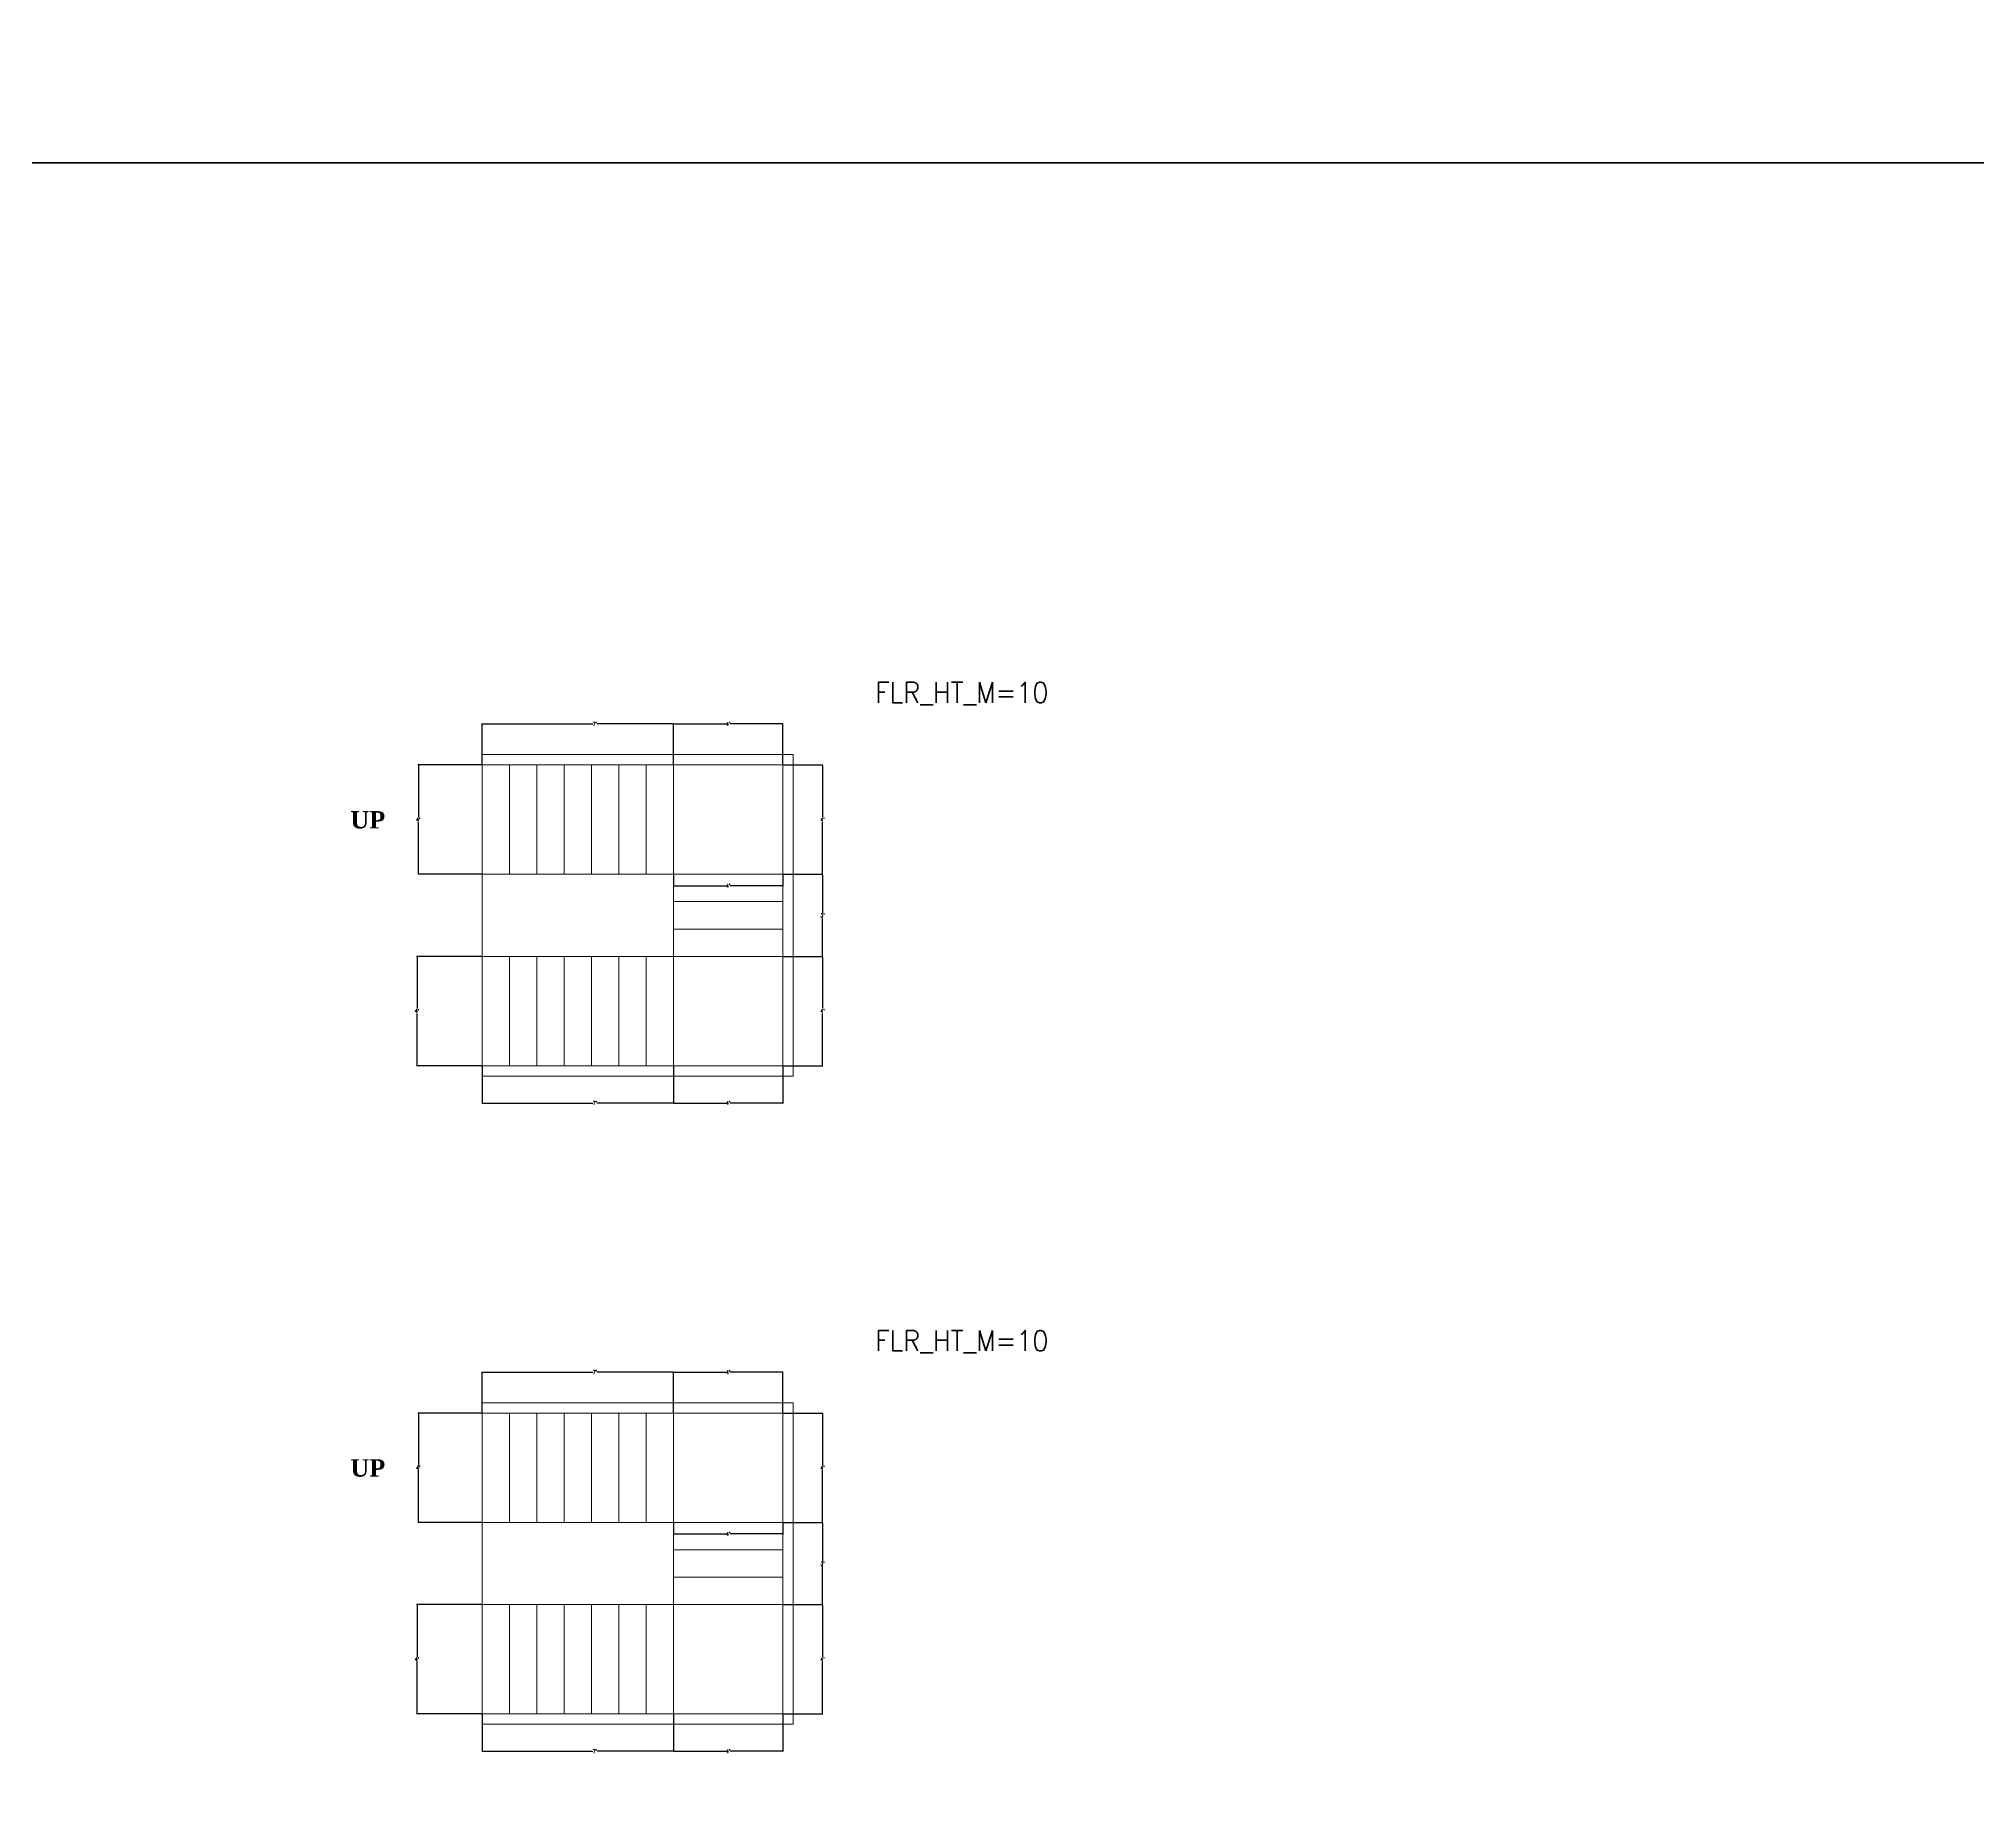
# Model space of a CAD drawing. Header units: feet. Extents: x -2086 to 4549, y -11457 to -6010.
# Drawn here: x 1146 to 1997, y -9496 to -8730 of the extents above; entities that cross this region are included whole.
import ezdxf

# ---------------------------------------------------------------- set-up
doc = ezdxf.new("R2010")
doc.units = ezdxf.units.FT
doc.header["$MEASUREMENT"] = 0
for name, color, linetype, lineweight in [('BLK_1_FLR_0_STAIR_1', 7, 'Continuous', 0), ('BLK_1_FLR_0_STAIR_1_FLIGHT_1', 7, 'Continuous', 0), ('BLK_1_FLR_0_STAIR_1_FLIGHT_2', 7, 'Continuous', 0), ('BLK_1_FLR_0_STAIR_1_FLIGHT_3', 7, 'Continuous', 0), ('BLK_1_FLR_0_STAIR_1_LANDING_1', 7, 'Continuous', 0), ('BLK_1_FLR_0_STAIR_1_LANDING_2', 7, 'Continuous', 0), ('BLK_1_FLR_0_STAIR_2', 7, 'Continuous', 0), ('BLK_1_FLR_0_STAIR_2_FLIGHT_2', 7, 'Continuous', 0), ('BLK_1_FLR_0_STAIR_2_FLIGHT_3', 7, 'Continuous', 0), ('BLK_1_FLR_0_STAIR_2_LANDING_1', 7, 'Continuous', 0), ('BLK_1_FLR_0_STAIR_2_LANDING_2', 7, 'Continuous', 0)]:
    doc.layers.add(name, color=color, linetype=linetype, lineweight=lineweight)
doc.layers.add('BLK_1_FLR_0_STAIR_2_FLIGHT_1', color=7, linetype='Continuous', lineweight=0, true_color=0xffffff)
doc.styles.add('MtXpl_Georgia', font='Georgia Bold.ttf')
doc.styles.get("Standard").update_dxf_attribs({"font": 'standard'})
doc.dimstyles.get("Standard").update_dxf_attribs({"dimtxt": 1.625, "dimasz": 0.18, "dimexe": 0.18, "dimexo": 0.0625, "dimgap": 0.09, "dimtad": 0, "dimtih": 1, "dimtoh": 1, "dimdec": 1, "dimzin": 0, "dimdsep": 46, "dimlunit": 4, "dimtxsty": 'standard', "dimcen": 0.09, "dimadec": 0, "dimazin": 0, "dimtfac": 1, "dimtdec": 1, "dimtofl": 0, "dimtmove": 0, "dimatfit": 3, "dimfxl": 1, "dimtolj": 1, "dimtzin": 0, "dimarcsym": 0})

# ---------------------------------------------------------------- blocks, each defined once
blk = doc.blocks.new('*D120')
at = {"layer": 'BLK_1_FLR_0_STAIR_1_FLIGHT_1', "color": 0, "lineweight": -2, "transparency": 16777216}
for p, q in [((1340.51, -9048.38), (1340.51, -9030.28)), ((1340.69, -9030.46), (1389.08, -9030.46)), ((1424.33, -9030.46), (1390.96, -9030.46)), ((1424.51, -9048.38), (1424.51, -9030.28))]:
    blk.add_line(p, q, dxfattribs=at)
at = {"layer": 'BLK_1_FLR_0_STAIR_1_FLIGHT_1', "color": 0, "transparency": 16777216}
for points in [[(1340.69, -9030.43), (1340.69, -9030.49), (1340.51, -9030.46)], [(1424.33, -9030.43), (1424.33, -9030.49), (1424.51, -9030.46)]]:
    blk.add_solid(points, dxfattribs=at)
at = {"layer": 'Defpoints', "color": 0, "transparency": 16777216}
for p in [(1424.51, -9030.46), (1340.51, -9048.44), (1424.51, -9048.44)]:
    blk.add_point(p, dxfattribs=at)
at = {"layer": 'BLK_1_FLR_0_STAIR_1_FLIGHT_1', "color": 0, "transparency": 16777216, "insert": (1390.02, -9030.46), "char_height": 1.625, "attachment_point": 5}
blk.add_mtext("\\A1;7'", dxfattribs=at)
blk = doc.blocks.new('*D121')
at = {"layer": 'BLK_1_FLR_0_STAIR_1_FLIGHT_1', "color": 0, "lineweight": -2, "transparency": 16777216}
for p, q in [((1340.45, -9048.44), (1312.38, -9048.44)), ((1312.56, -9048.62), (1312.56, -9071.38)), ((1312.56, -9096.26), (1312.56, -9073.5)), ((1340.45, -9096.44), (1312.38, -9096.44))]:
    blk.add_line(p, q, dxfattribs=at)
at = {"layer": 'BLK_1_FLR_0_STAIR_1_FLIGHT_1', "color": 0, "transparency": 16777216}
for points in [[(1312.53, -9048.62), (1312.59, -9048.62), (1312.56, -9048.44)], [(1312.53, -9096.26), (1312.59, -9096.26), (1312.56, -9096.44)]]:
    blk.add_solid(points, dxfattribs=at)
at = {"layer": 'Defpoints', "color": 0, "transparency": 16777216}
for p in [(1340.51, -9048.44), (1312.56, -9096.44), (1340.51, -9096.44)]:
    blk.add_point(p, dxfattribs=at)
at = {"layer": 'BLK_1_FLR_0_STAIR_1_FLIGHT_1', "color": 0, "transparency": 16777216, "insert": (1312.56, -9072.44), "char_height": 1.625, "attachment_point": 5}
blk.add_mtext("\\A1;4'", dxfattribs=at)
blk = doc.blocks.new('*D122')
at = {"layer": 'BLK_1_FLR_0_STAIR_1_FLIGHT_2', "color": 0, "lineweight": -2, "transparency": 16777216}
for p, q in [((1472.57, -9096.44), (1490.08, -9096.44)), ((1489.9, -9096.62), (1489.9, -9113.38)), ((1489.9, -9132.26), (1489.9, -9115.5)), ((1472.57, -9132.44), (1490.08, -9132.44))]:
    blk.add_line(p, q, dxfattribs=at)
at = {"layer": 'BLK_1_FLR_0_STAIR_1_FLIGHT_2', "color": 0, "transparency": 16777216}
for points in [[(1489.87, -9096.62), (1489.93, -9096.62), (1489.9, -9096.44)], [(1489.87, -9132.26), (1489.93, -9132.26), (1489.9, -9132.44)]]:
    blk.add_solid(points, dxfattribs=at)
at = {"layer": 'Defpoints', "color": 0, "transparency": 16777216}
for p in [(1472.51, -9096.44), (1472.51, -9132.44), (1489.9, -9132.44)]:
    blk.add_point(p, dxfattribs=at)
at = {"layer": 'BLK_1_FLR_0_STAIR_1_FLIGHT_2', "color": 0, "transparency": 16777216, "insert": (1489.9, -9114.44), "char_height": 1.625, "attachment_point": 5}
blk.add_mtext("\\A1;3'", dxfattribs=at)
blk = doc.blocks.new('*D123')
at = {"layer": 'BLK_1_FLR_0_STAIR_1_FLIGHT_2', "color": 0, "lineweight": -2, "transparency": 16777216}
for p, q in [((1424.51, -9096.5), (1424.51, -9101.66)), ((1424.69, -9101.48), (1447.57, -9101.48)), ((1472.33, -9101.48), (1449.45, -9101.48)), ((1472.51, -9096.5), (1472.51, -9101.66))]:
    blk.add_line(p, q, dxfattribs=at)
at = {"layer": 'BLK_1_FLR_0_STAIR_1_FLIGHT_2', "color": 0, "transparency": 16777216}
for points in [[(1424.69, -9101.45), (1424.69, -9101.51), (1424.51, -9101.48)], [(1472.33, -9101.45), (1472.33, -9101.51), (1472.51, -9101.48)]]:
    blk.add_solid(points, dxfattribs=at)
at = {"layer": 'Defpoints', "color": 0, "transparency": 16777216}
for p in [(1424.51, -9096.44), (1472.51, -9096.44), (1472.51, -9101.48)]:
    blk.add_point(p, dxfattribs=at)
at = {"layer": 'BLK_1_FLR_0_STAIR_1_FLIGHT_2', "color": 0, "transparency": 16777216, "insert": (1448.51, -9101.48), "char_height": 1.625, "attachment_point": 5}
blk.add_mtext("\\A1;4'", dxfattribs=at)
blk = doc.blocks.new('*D124')
at = {"layer": 'BLK_1_FLR_0_STAIR_1_FLIGHT_3', "color": 0, "lineweight": -2, "transparency": 16777216}
for p, q in [((1340.51, -9180.5), (1340.51, -9196.99)), ((1424.51, -9180.5), (1424.51, -9196.99)), ((1340.69, -9196.81), (1389.08, -9196.81)), ((1424.33, -9196.81), (1390.96, -9196.81))]:
    blk.add_line(p, q, dxfattribs=at)
at = {"layer": 'BLK_1_FLR_0_STAIR_1_FLIGHT_3', "color": 0, "transparency": 16777216}
for points in [[(1340.69, -9196.78), (1340.69, -9196.84), (1340.51, -9196.81)], [(1424.33, -9196.78), (1424.33, -9196.84), (1424.51, -9196.81)]]:
    blk.add_solid(points, dxfattribs=at)
at = {"layer": 'Defpoints', "color": 0, "transparency": 16777216}
for p in [(1340.51, -9180.44), (1424.51, -9180.44), (1424.51, -9196.81)]:
    blk.add_point(p, dxfattribs=at)
at = {"layer": 'BLK_1_FLR_0_STAIR_1_FLIGHT_3', "color": 0, "transparency": 16777216, "insert": (1390.02, -9196.81), "char_height": 1.625, "attachment_point": 5}
blk.add_mtext("\\A1;7'", dxfattribs=at)
blk = doc.blocks.new('*D125')
at = {"layer": 'BLK_1_FLR_0_STAIR_1_FLIGHT_3', "color": 0, "lineweight": -2, "transparency": 16777216}
for p, q in [((1340.45, -9132.44), (1311.79, -9132.44)), ((1311.97, -9132.62), (1311.97, -9155.38)), ((1311.97, -9180.26), (1311.97, -9157.5)), ((1340.45, -9180.44), (1311.79, -9180.44))]:
    blk.add_line(p, q, dxfattribs=at)
at = {"layer": 'BLK_1_FLR_0_STAIR_1_FLIGHT_3', "color": 0, "transparency": 16777216}
for points in [[(1311.94, -9132.62), (1312, -9132.62), (1311.97, -9132.44)], [(1311.94, -9180.26), (1312, -9180.26), (1311.97, -9180.44)]]:
    blk.add_solid(points, dxfattribs=at)
at = {"layer": 'Defpoints', "color": 0, "transparency": 16777216}
for p in [(1311.97, -9132.44), (1340.51, -9132.44), (1340.51, -9180.44)]:
    blk.add_point(p, dxfattribs=at)
at = {"layer": 'BLK_1_FLR_0_STAIR_1_FLIGHT_3', "color": 0, "transparency": 16777216, "insert": (1311.97, -9156.44), "char_height": 1.625, "attachment_point": 5}
blk.add_mtext("\\A1;4'", dxfattribs=at)
blk = doc.blocks.new('*D146')
at = {"layer": 'BLK_1_FLR_0_STAIR_1_LANDING_1', "color": 0, "lineweight": -2, "transparency": 16777216}
for p, q in [((1472.57, -9048.44), (1490.08, -9048.44)), ((1489.9, -9048.62), (1489.9, -9071.38)), ((1489.9, -9096.26), (1489.9, -9073.5)), ((1472.57, -9096.44), (1490.08, -9096.44))]:
    blk.add_line(p, q, dxfattribs=at)
at = {"layer": 'BLK_1_FLR_0_STAIR_1_LANDING_1', "color": 0, "transparency": 16777216}
for points in [[(1489.87, -9048.62), (1489.93, -9048.62), (1489.9, -9048.44)], [(1489.87, -9096.26), (1489.93, -9096.26), (1489.9, -9096.44)]]:
    blk.add_solid(points, dxfattribs=at)
at = {"layer": 'Defpoints', "color": 0, "transparency": 16777216}
for p in [(1472.51, -9048.44), (1489.9, -9048.44), (1472.51, -9096.44)]:
    blk.add_point(p, dxfattribs=at)
at = {"layer": 'BLK_1_FLR_0_STAIR_1_LANDING_1', "color": 0, "transparency": 16777216, "insert": (1489.9, -9072.44), "char_height": 1.625, "attachment_point": 5}
blk.add_mtext("\\A1;4'", dxfattribs=at)
blk = doc.blocks.new('*D147')
at = {"layer": 'BLK_1_FLR_0_STAIR_1_LANDING_2', "color": 0, "lineweight": -2, "transparency": 16777216}
for p, q in [((1472.57, -9132.44), (1490.08, -9132.44)), ((1489.9, -9132.62), (1489.9, -9155.38)), ((1489.9, -9180.26), (1489.9, -9157.5)), ((1472.57, -9180.44), (1490.08, -9180.44))]:
    blk.add_line(p, q, dxfattribs=at)
at = {"layer": 'BLK_1_FLR_0_STAIR_1_LANDING_2', "color": 0, "transparency": 16777216}
for points in [[(1489.87, -9132.62), (1489.93, -9132.62), (1489.9, -9132.44)], [(1489.87, -9180.26), (1489.93, -9180.26), (1489.9, -9180.44)]]:
    blk.add_solid(points, dxfattribs=at)
at = {"layer": 'Defpoints', "color": 0, "transparency": 16777216}
for p in [(1472.51, -9132.44), (1472.51, -9180.44), (1489.9, -9180.44)]:
    blk.add_point(p, dxfattribs=at)
at = {"layer": 'BLK_1_FLR_0_STAIR_1_LANDING_2', "color": 0, "transparency": 16777216, "insert": (1489.9, -9156.44), "char_height": 1.625, "attachment_point": 5}
blk.add_mtext("\\A1;4'", dxfattribs=at)
blk = doc.blocks.new('*D148')
at = {"layer": 'BLK_1_FLR_0_STAIR_1_LANDING_2', "color": 0, "lineweight": -2, "transparency": 16777216}
for p, q in [((1424.51, -9180.5), (1424.51, -9196.99)), ((1472.51, -9180.5), (1472.51, -9196.99)), ((1424.69, -9196.81), (1447.57, -9196.81)), ((1472.33, -9196.81), (1449.45, -9196.81))]:
    blk.add_line(p, q, dxfattribs=at)
at = {"layer": 'BLK_1_FLR_0_STAIR_1_LANDING_2', "color": 0, "transparency": 16777216}
for points in [[(1424.69, -9196.78), (1424.69, -9196.84), (1424.51, -9196.81)], [(1472.33, -9196.78), (1472.33, -9196.84), (1472.51, -9196.81)]]:
    blk.add_solid(points, dxfattribs=at)
at = {"layer": 'Defpoints', "color": 0, "transparency": 16777216}
for p in [(1424.51, -9180.44), (1472.51, -9180.44), (1472.51, -9196.81)]:
    blk.add_point(p, dxfattribs=at)
at = {"layer": 'BLK_1_FLR_0_STAIR_1_LANDING_2', "color": 0, "transparency": 16777216, "insert": (1448.51, -9196.81), "char_height": 1.625, "attachment_point": 5}
blk.add_mtext("\\A1;4'", dxfattribs=at)
blk = doc.blocks.new('*D149')
at = {"layer": 'BLK_1_FLR_0_STAIR_1_LANDING_1', "color": 0, "lineweight": -2, "transparency": 16777216}
for p, q in [((1424.51, -9048.38), (1424.51, -9030.28)), ((1424.69, -9030.46), (1447.57, -9030.46)), ((1472.33, -9030.46), (1449.45, -9030.46)), ((1472.51, -9048.38), (1472.51, -9030.28))]:
    blk.add_line(p, q, dxfattribs=at)
at = {"layer": 'BLK_1_FLR_0_STAIR_1_LANDING_1', "color": 0, "transparency": 16777216}
for points in [[(1424.69, -9030.43), (1424.69, -9030.49), (1424.51, -9030.46)], [(1472.33, -9030.43), (1472.33, -9030.49), (1472.51, -9030.46)]]:
    blk.add_solid(points, dxfattribs=at)
at = {"layer": 'Defpoints', "color": 0, "transparency": 16777216}
for p in [(1472.51, -9030.46), (1424.51, -9048.44), (1472.51, -9048.44)]:
    blk.add_point(p, dxfattribs=at)
at = {"layer": 'BLK_1_FLR_0_STAIR_1_LANDING_1', "color": 0, "transparency": 16777216, "insert": (1448.51, -9030.46), "char_height": 1.625, "attachment_point": 5}
blk.add_mtext("\\A1;4'", dxfattribs=at)
blk = doc.blocks.new('*D454')
at = {"layer": 'BLK_1_FLR_0_STAIR_2_FLIGHT_1', "color": 0, "lineweight": -2, "transparency": 16777216}
for p, q in [((1340.51, -9332.85), (1340.51, -9314.75)), ((1340.69, -9314.93), (1389.08, -9314.93)), ((1424.33, -9314.93), (1390.96, -9314.93)), ((1424.51, -9332.85), (1424.51, -9314.75))]:
    blk.add_line(p, q, dxfattribs=at)
at = {"layer": 'BLK_1_FLR_0_STAIR_2_FLIGHT_1', "color": 0, "transparency": 16777216}
for points in [[(1340.69, -9314.9), (1340.69, -9314.96), (1340.51, -9314.93)], [(1424.33, -9314.9), (1424.33, -9314.96), (1424.51, -9314.93)]]:
    blk.add_solid(points, dxfattribs=at)
at = {"layer": 'Defpoints', "color": 0, "transparency": 16777216}
for p in [(1424.51, -9314.93), (1340.51, -9332.91), (1424.51, -9332.91)]:
    blk.add_point(p, dxfattribs=at)
at = {"layer": 'BLK_1_FLR_0_STAIR_2_FLIGHT_1', "color": 0, "transparency": 16777216, "insert": (1390.02, -9314.93), "char_height": 1.625, "attachment_point": 5}
blk.add_mtext("\\A1;7'", dxfattribs=at)
blk = doc.blocks.new('*D455')
at = {"layer": 'BLK_1_FLR_0_STAIR_2_FLIGHT_1', "color": 0, "lineweight": -2, "transparency": 16777216}
for p, q in [((1340.45, -9332.91), (1312.38, -9332.91)), ((1312.56, -9333.09), (1312.56, -9355.85)), ((1312.56, -9380.73), (1312.56, -9357.97)), ((1340.45, -9380.91), (1312.38, -9380.91))]:
    blk.add_line(p, q, dxfattribs=at)
at = {"layer": 'BLK_1_FLR_0_STAIR_2_FLIGHT_1', "color": 0, "transparency": 16777216}
for points in [[(1312.53, -9333.09), (1312.59, -9333.09), (1312.56, -9332.91)], [(1312.53, -9380.73), (1312.59, -9380.73), (1312.56, -9380.91)]]:
    blk.add_solid(points, dxfattribs=at)
at = {"layer": 'Defpoints', "color": 0, "transparency": 16777216}
for p in [(1340.51, -9332.91), (1312.56, -9380.91), (1340.51, -9380.91)]:
    blk.add_point(p, dxfattribs=at)
at = {"layer": 'BLK_1_FLR_0_STAIR_2_FLIGHT_1', "color": 0, "transparency": 16777216, "insert": (1312.56, -9356.91), "char_height": 1.625, "attachment_point": 5}
blk.add_mtext("\\A1;4'", dxfattribs=at)
blk = doc.blocks.new('*D456')
at = {"layer": 'BLK_1_FLR_0_STAIR_2_FLIGHT_2', "color": 0, "lineweight": -2, "transparency": 16777216}
for p, q in [((1472.57, -9380.91), (1490.08, -9380.91)), ((1489.9, -9381.09), (1489.9, -9397.85)), ((1489.9, -9416.73), (1489.9, -9399.97)), ((1472.57, -9416.91), (1490.08, -9416.91))]:
    blk.add_line(p, q, dxfattribs=at)
at = {"layer": 'BLK_1_FLR_0_STAIR_2_FLIGHT_2', "color": 0, "transparency": 16777216}
for points in [[(1489.87, -9381.09), (1489.93, -9381.09), (1489.9, -9380.91)], [(1489.87, -9416.73), (1489.93, -9416.73), (1489.9, -9416.91)]]:
    blk.add_solid(points, dxfattribs=at)
at = {"layer": 'Defpoints', "color": 0, "transparency": 16777216}
for p in [(1472.51, -9380.91), (1472.51, -9416.91), (1489.9, -9416.91)]:
    blk.add_point(p, dxfattribs=at)
at = {"layer": 'BLK_1_FLR_0_STAIR_2_FLIGHT_2', "color": 0, "transparency": 16777216, "insert": (1489.9, -9398.91), "char_height": 1.625, "attachment_point": 5}
blk.add_mtext("\\A1;3'", dxfattribs=at)
blk = doc.blocks.new('*D457')
at = {"layer": 'BLK_1_FLR_0_STAIR_2_FLIGHT_2', "color": 0, "lineweight": -2, "transparency": 16777216}
for p, q in [((1424.51, -9380.97), (1424.51, -9386.13)), ((1472.51, -9380.97), (1472.51, -9386.13)), ((1424.69, -9385.95), (1447.57, -9385.95)), ((1472.33, -9385.95), (1449.45, -9385.95))]:
    blk.add_line(p, q, dxfattribs=at)
at = {"layer": 'BLK_1_FLR_0_STAIR_2_FLIGHT_2', "color": 0, "transparency": 16777216}
for points in [[(1424.69, -9385.92), (1424.69, -9385.98), (1424.51, -9385.95)], [(1472.33, -9385.92), (1472.33, -9385.98), (1472.51, -9385.95)]]:
    blk.add_solid(points, dxfattribs=at)
at = {"layer": 'Defpoints', "color": 0, "transparency": 16777216}
for p in [(1424.51, -9380.91), (1472.51, -9380.91), (1472.51, -9385.95)]:
    blk.add_point(p, dxfattribs=at)
at = {"layer": 'BLK_1_FLR_0_STAIR_2_FLIGHT_2', "color": 0, "transparency": 16777216, "insert": (1448.51, -9385.95), "char_height": 1.625, "attachment_point": 5}
blk.add_mtext("\\A1;4'", dxfattribs=at)
blk = doc.blocks.new('*D458')
at = {"layer": 'BLK_1_FLR_0_STAIR_2_FLIGHT_3', "color": 0, "lineweight": -2, "transparency": 16777216}
for p, q in [((1340.51, -9464.97), (1340.51, -9481.46)), ((1424.51, -9464.97), (1424.51, -9481.46)), ((1340.69, -9481.28), (1389.08, -9481.28)), ((1424.33, -9481.28), (1390.96, -9481.28))]:
    blk.add_line(p, q, dxfattribs=at)
at = {"layer": 'BLK_1_FLR_0_STAIR_2_FLIGHT_3', "color": 0, "transparency": 16777216}
for points in [[(1340.69, -9481.25), (1340.69, -9481.31), (1340.51, -9481.28)], [(1424.33, -9481.25), (1424.33, -9481.31), (1424.51, -9481.28)]]:
    blk.add_solid(points, dxfattribs=at)
at = {"layer": 'Defpoints', "color": 0, "transparency": 16777216}
for p in [(1340.51, -9464.91), (1424.51, -9464.91), (1424.51, -9481.28)]:
    blk.add_point(p, dxfattribs=at)
at = {"layer": 'BLK_1_FLR_0_STAIR_2_FLIGHT_3', "color": 0, "transparency": 16777216, "insert": (1390.02, -9481.28), "char_height": 1.625, "attachment_point": 5}
blk.add_mtext("\\A1;7'", dxfattribs=at)
blk = doc.blocks.new('*D459')
at = {"layer": 'BLK_1_FLR_0_STAIR_2_FLIGHT_3', "color": 0, "lineweight": -2, "transparency": 16777216}
for p, q in [((1340.45, -9416.91), (1311.79, -9416.91)), ((1311.97, -9417.09), (1311.97, -9439.85)), ((1311.97, -9464.73), (1311.97, -9441.97)), ((1340.45, -9464.91), (1311.79, -9464.91))]:
    blk.add_line(p, q, dxfattribs=at)
at = {"layer": 'BLK_1_FLR_0_STAIR_2_FLIGHT_3', "color": 0, "transparency": 16777216}
for points in [[(1311.94, -9417.09), (1312, -9417.09), (1311.97, -9416.91)], [(1311.94, -9464.73), (1312, -9464.73), (1311.97, -9464.91)]]:
    blk.add_solid(points, dxfattribs=at)
at = {"layer": 'Defpoints', "color": 0, "transparency": 16777216}
for p in [(1311.97, -9416.91), (1340.51, -9416.91), (1340.51, -9464.91)]:
    blk.add_point(p, dxfattribs=at)
at = {"layer": 'BLK_1_FLR_0_STAIR_2_FLIGHT_3', "color": 0, "transparency": 16777216, "insert": (1311.97, -9440.91), "char_height": 1.625, "attachment_point": 5}
blk.add_mtext("\\A1;4'", dxfattribs=at)
blk = doc.blocks.new('*D460')
at = {"layer": 'BLK_1_FLR_0_STAIR_2_LANDING_1', "color": 0, "lineweight": -2, "transparency": 16777216}
for p, q in [((1472.57, -9332.91), (1490.08, -9332.91)), ((1489.9, -9333.09), (1489.9, -9355.85)), ((1489.9, -9380.73), (1489.9, -9357.97)), ((1472.57, -9380.91), (1490.08, -9380.91))]:
    blk.add_line(p, q, dxfattribs=at)
at = {"layer": 'BLK_1_FLR_0_STAIR_2_LANDING_1', "color": 0, "transparency": 16777216}
for points in [[(1489.87, -9333.09), (1489.93, -9333.09), (1489.9, -9332.91)], [(1489.87, -9380.73), (1489.93, -9380.73), (1489.9, -9380.91)]]:
    blk.add_solid(points, dxfattribs=at)
at = {"layer": 'Defpoints', "color": 0, "transparency": 16777216}
for p in [(1472.51, -9332.91), (1489.9, -9332.91), (1472.51, -9380.91)]:
    blk.add_point(p, dxfattribs=at)
at = {"layer": 'BLK_1_FLR_0_STAIR_2_LANDING_1', "color": 0, "transparency": 16777216, "insert": (1489.9, -9356.91), "char_height": 1.625, "attachment_point": 5}
blk.add_mtext("\\A1;4'", dxfattribs=at)
blk = doc.blocks.new('*D461')
at = {"layer": 'BLK_1_FLR_0_STAIR_2_LANDING_2', "color": 0, "lineweight": -2, "transparency": 16777216}
for p, q in [((1472.57, -9416.91), (1490.08, -9416.91)), ((1489.9, -9417.09), (1489.9, -9439.85)), ((1489.9, -9464.73), (1489.9, -9441.97)), ((1472.57, -9464.91), (1490.08, -9464.91))]:
    blk.add_line(p, q, dxfattribs=at)
at = {"layer": 'BLK_1_FLR_0_STAIR_2_LANDING_2', "color": 0, "transparency": 16777216}
for points in [[(1489.87, -9417.09), (1489.93, -9417.09), (1489.9, -9416.91)], [(1489.87, -9464.73), (1489.93, -9464.73), (1489.9, -9464.91)]]:
    blk.add_solid(points, dxfattribs=at)
at = {"layer": 'Defpoints', "color": 0, "transparency": 16777216}
for p in [(1472.51, -9416.91), (1472.51, -9464.91), (1489.9, -9464.91)]:
    blk.add_point(p, dxfattribs=at)
at = {"layer": 'BLK_1_FLR_0_STAIR_2_LANDING_2', "color": 0, "transparency": 16777216, "insert": (1489.9, -9440.91), "char_height": 1.625, "attachment_point": 5}
blk.add_mtext("\\A1;4'", dxfattribs=at)
blk = doc.blocks.new('*D490')
at = {"layer": 'BLK_1_FLR_0_STAIR_2_LANDING_2', "color": 0, "lineweight": -2, "transparency": 16777216}
for p, q in [((1424.51, -9464.97), (1424.51, -9481.46)), ((1472.51, -9464.97), (1472.51, -9481.46)), ((1424.69, -9481.28), (1447.57, -9481.28)), ((1472.33, -9481.28), (1449.45, -9481.28))]:
    blk.add_line(p, q, dxfattribs=at)
at = {"layer": 'BLK_1_FLR_0_STAIR_2_LANDING_2', "color": 0, "transparency": 16777216}
for points in [[(1424.69, -9481.25), (1424.69, -9481.31), (1424.51, -9481.28)], [(1472.33, -9481.25), (1472.33, -9481.31), (1472.51, -9481.28)]]:
    blk.add_solid(points, dxfattribs=at)
at = {"layer": 'Defpoints', "color": 0, "transparency": 16777216}
for p in [(1424.51, -9464.91), (1472.51, -9464.91), (1472.51, -9481.28)]:
    blk.add_point(p, dxfattribs=at)
at = {"layer": 'BLK_1_FLR_0_STAIR_2_LANDING_2', "color": 0, "transparency": 16777216, "insert": (1448.51, -9481.28), "char_height": 1.625, "attachment_point": 5}
blk.add_mtext("\\A1;4'", dxfattribs=at)
blk = doc.blocks.new('*D462')
at = {"layer": 'BLK_1_FLR_0_STAIR_2_LANDING_1', "color": 0, "lineweight": -2, "transparency": 16777216}
for p, q in [((1424.51, -9332.85), (1424.51, -9314.75)), ((1424.69, -9314.93), (1447.57, -9314.93)), ((1472.33, -9314.93), (1449.45, -9314.93)), ((1472.51, -9332.85), (1472.51, -9314.75))]:
    blk.add_line(p, q, dxfattribs=at)
at = {"layer": 'BLK_1_FLR_0_STAIR_2_LANDING_1', "color": 0, "transparency": 16777216}
for points in [[(1424.69, -9314.9), (1424.69, -9314.96), (1424.51, -9314.93)], [(1472.33, -9314.9), (1472.33, -9314.96), (1472.51, -9314.93)]]:
    blk.add_solid(points, dxfattribs=at)
at = {"layer": 'Defpoints', "color": 0, "transparency": 16777216}
for p in [(1472.51, -9314.93), (1424.51, -9332.91), (1472.51, -9332.91)]:
    blk.add_point(p, dxfattribs=at)
at = {"layer": 'BLK_1_FLR_0_STAIR_2_LANDING_1', "color": 0, "transparency": 16777216, "insert": (1448.51, -9314.93), "char_height": 1.625, "attachment_point": 5}
blk.add_mtext("\\A1;4'", dxfattribs=at)

msp = doc.modelspace()

# ---------------------------------------------------------------- linework, layer by layer
for points in [[(-1223.89, -7893.4), (4548.57, -7893.4), (4548.57, -8784.21), (-1223.89, -8784.21), (-1223.89, -7893.4)], [(-1223.89, -8784.21), (4548.57, -8784.21), (4548.57, -9675.01), (-1223.89, -9675.01), (-1223.89, -8784.21)]]:
    msp.add_lwpolyline(points, close=True)
at = {"layer": 'BLK_1_FLR_0_STAIR_1'}
msp.add_lwpolyline([(1340.51, -9043.91), (1477.04, -9043.91), (1477.04, -9184.97), (1340.51, -9184.97), (1340.51, -9048.44)], close=True, dxfattribs=at)
at = {"layer": 'BLK_1_FLR_0_STAIR_1_FLIGHT_1', "color": 3}
for p, q in [((1340.51, -9096.44), (1340.51, -9048.44)), ((1352.51, -9096.44), (1352.51, -9048.44)), ((1364.51, -9096.44), (1364.51, -9048.44)), ((1376.51, -9096.44), (1376.51, -9048.44)), ((1388.51, -9096.44), (1388.51, -9048.44)), ((1400.51, -9096.44), (1400.51, -9048.44)), ((1412.51, -9096.44), (1412.51, -9048.44)), ((1424.51, -9096.44), (1424.51, -9048.44))]:
    msp.add_line(p, q, dxfattribs=at)
at = {"layer": 'BLK_1_FLR_0_STAIR_1_FLIGHT_1'}
msp.add_lwpolyline([(1340.51, -9048.44), (1340.51, -9096.44), (1424.51, -9096.44), (1424.51, -9048.44), (1340.51, -9048.44)], close=True, dxfattribs=at)
at = {"layer": 'BLK_1_FLR_0_STAIR_1_FLIGHT_2', "color": 3}
for p, q in [((1424.51, -9096.44), (1472.51, -9096.44)), ((1424.51, -9108.44), (1472.51, -9108.44)), ((1424.51, -9120.44), (1472.51, -9120.44)), ((1424.51, -9132.44), (1472.51, -9132.44))]:
    msp.add_line(p, q, dxfattribs=at)
at = {"layer": 'BLK_1_FLR_0_STAIR_1_FLIGHT_2'}
msp.add_lwpolyline([(1424.51, -9096.44), (1472.51, -9096.44), (1472.51, -9132.44), (1424.51, -9132.44), (1424.51, -9096.44)], close=True, dxfattribs=at)
at = {"layer": 'BLK_1_FLR_0_STAIR_1_FLIGHT_3', "color": 3}
for p, q in [((1340.51, -9180.44), (1340.51, -9132.44)), ((1352.51, -9180.44), (1352.51, -9132.44)), ((1364.51, -9132.44), (1364.51, -9180.44)), ((1376.51, -9132.44), (1376.51, -9180.44)), ((1388.51, -9132.44), (1388.51, -9180.44)), ((1400.51, -9132.44), (1400.51, -9180.44)), ((1412.51, -9132.44), (1412.51, -9180.44)), ((1424.51, -9132.44), (1424.51, -9180.44))]:
    msp.add_line(p, q, dxfattribs=at)
at = {"layer": 'BLK_1_FLR_0_STAIR_1_FLIGHT_3'}
msp.add_lwpolyline([(1340.51, -9132.44), (1424.51, -9132.44), (1424.51, -9180.44), (1340.51, -9180.44), (1340.51, -9132.44)], close=True, dxfattribs=at)
at = {"layer": 'BLK_1_FLR_0_STAIR_1_LANDING_1'}
msp.add_lwpolyline([(1424.51, -9048.44), (1472.51, -9048.44), (1472.51, -9096.44), (1424.51, -9096.44), (1424.51, -9048.44)], close=True, dxfattribs=at)
at = {"layer": 'BLK_1_FLR_0_STAIR_1_LANDING_2'}
msp.add_lwpolyline([(1424.51, -9132.44), (1472.51, -9132.44), (1472.51, -9180.44), (1424.51, -9180.44), (1424.51, -9132.44)], close=True, dxfattribs=at)
at = {"layer": 'BLK_1_FLR_0_STAIR_2'}
msp.add_lwpolyline([(1340.51, -9328.38), (1477.04, -9328.38), (1477.04, -9469.44), (1340.51, -9469.44), (1340.51, -9332.91)], close=True, dxfattribs=at)
at = {"layer": 'BLK_1_FLR_0_STAIR_2_FLIGHT_1', "color": 3}
for p, q in [((1340.51, -9380.91), (1340.51, -9332.91)), ((1352.51, -9380.91), (1352.51, -9332.91)), ((1364.51, -9380.91), (1364.51, -9332.91)), ((1376.51, -9380.91), (1376.51, -9332.91)), ((1388.51, -9380.91), (1388.51, -9332.91)), ((1400.51, -9380.91), (1400.51, -9332.91)), ((1412.51, -9380.91), (1412.51, -9332.91)), ((1424.51, -9380.91), (1424.51, -9332.91))]:
    msp.add_line(p, q, dxfattribs=at)
at = {"layer": 'BLK_1_FLR_0_STAIR_2_FLIGHT_1'}
msp.add_lwpolyline([(1340.51, -9332.91), (1340.51, -9380.91), (1424.51, -9380.91), (1424.51, -9332.91), (1340.51, -9332.91)], close=True, dxfattribs=at)
at = {"layer": 'BLK_1_FLR_0_STAIR_2_FLIGHT_2', "color": 3}
for p, q in [((1424.51, -9380.91), (1472.51, -9380.91)), ((1424.51, -9392.91), (1472.51, -9392.91)), ((1424.51, -9404.91), (1472.51, -9404.91)), ((1424.51, -9416.91), (1472.51, -9416.91))]:
    msp.add_line(p, q, dxfattribs=at)
at = {"layer": 'BLK_1_FLR_0_STAIR_2_FLIGHT_2'}
msp.add_lwpolyline([(1424.51, -9380.91), (1472.51, -9380.91), (1472.51, -9416.91), (1424.51, -9416.91), (1424.51, -9380.91)], close=True, dxfattribs=at)
at = {"layer": 'BLK_1_FLR_0_STAIR_2_FLIGHT_3', "color": 3}
for p, q in [((1340.51, -9464.91), (1340.51, -9416.91)), ((1352.51, -9464.91), (1352.51, -9416.91)), ((1364.51, -9416.91), (1364.51, -9464.91)), ((1376.51, -9416.91), (1376.51, -9464.91)), ((1388.51, -9416.91), (1388.51, -9464.91)), ((1400.51, -9416.91), (1400.51, -9464.91)), ((1412.51, -9416.91), (1412.51, -9464.91)), ((1424.51, -9416.91), (1424.51, -9464.91))]:
    msp.add_line(p, q, dxfattribs=at)
at = {"layer": 'BLK_1_FLR_0_STAIR_2_FLIGHT_3'}
msp.add_lwpolyline([(1340.51, -9416.91), (1424.51, -9416.91), (1424.51, -9464.91), (1340.51, -9464.91), (1340.51, -9416.91)], close=True, dxfattribs=at)
at = {"layer": 'BLK_1_FLR_0_STAIR_2_LANDING_1'}
msp.add_lwpolyline([(1424.51, -9332.91), (1472.51, -9332.91), (1472.51, -9380.91), (1424.51, -9380.91), (1424.51, -9332.91)], close=True, dxfattribs=at)
at = {"layer": 'BLK_1_FLR_0_STAIR_2_LANDING_2'}
msp.add_lwpolyline([(1424.51, -9416.91), (1472.51, -9416.91), (1472.51, -9464.91), (1424.51, -9464.91), (1424.51, -9416.91)], close=True, dxfattribs=at)

# ---------------------------------------------------------------- texts
at = {"style": 'MtXpl_Georgia'}
for p in [(1282.71, -9076.31), (1282.71, -9360.78)]:
    msp.add_text('UP', height=7.618, dxfattribs=at).set_placement(p)
at = {"layer": 'BLK_1_FLR_0_STAIR_1', "insert": (1513.11, -9012.16), "char_height": 9.0057, "width": 96.0609, "attachment_point": 1}
msp.add_mtext('FLR_HT_M=10', dxfattribs=at)
at = {"layer": 'BLK_1_FLR_0_STAIR_2', "insert": (1513.11, -9296.63), "char_height": 9.0057, "width": 96.0609, "attachment_point": 1}
msp.add_mtext('FLR_HT_M=10', dxfattribs=at)

# ---------------------------------------------------------------- dimensions: what is measured, and where the dimension line sits
at = {"layer": 'BLK_1_FLR_0_STAIR_1_FLIGHT_1', "color": 1}
dim = msp.add_linear_dim(base=(1424.51, -9030.46), p1=(1340.51, -9048.44), p2=(1424.51, -9048.44), dimstyle='Standard', dxfattribs=at)
dim.commit()
dim.dimension.update_dxf_attribs({"geometry": '*D120', "text_midpoint": (1390.02, -9030.46), "dimtype": 160})
at = {"layer": 'BLK_1_FLR_0_STAIR_1_FLIGHT_1', "color": 2}
dim = msp.add_linear_dim(base=(1312.56, -9096.44), p1=(1340.51, -9048.44), p2=(1340.51, -9096.44), angle=90, dimstyle='Standard', dxfattribs=at)
dim.commit()
dim.dimension.update_dxf_attribs({"geometry": '*D121', "text_midpoint": (1312.56, -9072.44)})
at = {"layer": 'BLK_1_FLR_0_STAIR_1_FLIGHT_2', "color": 2}
dim = msp.add_linear_dim(base=(1472.51, -9101.48), p1=(1424.51, -9096.44), p2=(1472.51, -9096.44), dimstyle='Standard', dxfattribs=at)
dim.commit()
dim.dimension.update_dxf_attribs({"geometry": '*D123', "text_midpoint": (1448.51, -9101.48)})
at = {"layer": 'BLK_1_FLR_0_STAIR_1_FLIGHT_2', "color": 1}
dim = msp.add_linear_dim(base=(1489.9, -9132.44), p1=(1472.51, -9096.44), p2=(1472.51, -9132.44), angle=90, dimstyle='Standard', dxfattribs=at)
dim.commit()
dim.dimension.update_dxf_attribs({"geometry": '*D122', "text_midpoint": (1489.9, -9114.44)})
at = {"layer": 'BLK_1_FLR_0_STAIR_1_FLIGHT_3', "color": 2}
dim = msp.add_linear_dim(base=(1311.97, -9132.44), p1=(1340.51, -9180.44), p2=(1340.51, -9132.44), angle=90, dimstyle='Standard', dxfattribs=at)
dim.commit()
dim.dimension.update_dxf_attribs({"geometry": '*D125', "text_midpoint": (1311.97, -9156.44)})
at = {"layer": 'BLK_1_FLR_0_STAIR_1_FLIGHT_3', "color": 1}
dim = msp.add_linear_dim(base=(1424.51, -9196.81), p1=(1340.51, -9180.44), p2=(1424.51, -9180.44), dimstyle='Standard', dxfattribs=at)
dim.commit()
dim.dimension.update_dxf_attribs({"geometry": '*D124', "text_midpoint": (1390.02, -9196.81), "dimtype": 160})
at = {"layer": 'BLK_1_FLR_0_STAIR_1_LANDING_1', "color": 1}
dim = msp.add_linear_dim(base=(1472.51, -9030.46), p1=(1424.51, -9048.44), p2=(1472.51, -9048.44), dimstyle='Standard', dxfattribs=at)
dim.commit()
dim.dimension.update_dxf_attribs({"geometry": '*D149', "text_midpoint": (1448.51, -9030.46)})
at = {"layer": 'BLK_1_FLR_0_STAIR_1_LANDING_1', "color": 2}
dim = msp.add_linear_dim(base=(1489.9, -9048.44), p1=(1472.51, -9096.44), p2=(1472.51, -9048.44), angle=90, dimstyle='Standard', dxfattribs=at)
dim.commit()
dim.dimension.update_dxf_attribs({"geometry": '*D146', "text_midpoint": (1489.9, -9072.44)})
at = {"layer": 'BLK_1_FLR_0_STAIR_1_LANDING_2', "color": 2}
dim = msp.add_linear_dim(base=(1489.9, -9180.44), p1=(1472.51, -9132.44), p2=(1472.51, -9180.44), angle=90, dimstyle='Standard', dxfattribs=at)
dim.commit()
dim.dimension.update_dxf_attribs({"geometry": '*D147', "text_midpoint": (1489.9, -9156.44)})
at = {"layer": 'BLK_1_FLR_0_STAIR_1_LANDING_2', "color": 1}
dim = msp.add_linear_dim(base=(1472.51, -9196.81), p1=(1424.51, -9180.44), p2=(1472.51, -9180.44), dimstyle='Standard', dxfattribs=at)
dim.commit()
dim.dimension.update_dxf_attribs({"geometry": '*D148', "text_midpoint": (1448.51, -9196.81)})
at = {"layer": 'BLK_1_FLR_0_STAIR_2_FLIGHT_1', "color": 1}
dim = msp.add_linear_dim(base=(1424.51, -9314.93), p1=(1340.51, -9332.91), p2=(1424.51, -9332.91), dimstyle='Standard', dxfattribs=at)
dim.commit()
dim.dimension.update_dxf_attribs({"geometry": '*D454', "text_midpoint": (1390.02, -9314.93), "dimtype": 160})
at = {"layer": 'BLK_1_FLR_0_STAIR_2_FLIGHT_1', "color": 2}
dim = msp.add_linear_dim(base=(1312.56, -9380.91), p1=(1340.51, -9332.91), p2=(1340.51, -9380.91), angle=90, dimstyle='Standard', dxfattribs=at)
dim.commit()
dim.dimension.update_dxf_attribs({"geometry": '*D455', "text_midpoint": (1312.56, -9356.91)})
at = {"layer": 'BLK_1_FLR_0_STAIR_2_FLIGHT_2', "color": 2}
dim = msp.add_linear_dim(base=(1472.51, -9385.95), p1=(1424.51, -9380.91), p2=(1472.51, -9380.91), dimstyle='Standard', dxfattribs=at)
dim.commit()
dim.dimension.update_dxf_attribs({"geometry": '*D457', "text_midpoint": (1448.51, -9385.95)})
at = {"layer": 'BLK_1_FLR_0_STAIR_2_FLIGHT_2', "color": 1}
dim = msp.add_linear_dim(base=(1489.9, -9416.91), p1=(1472.51, -9380.91), p2=(1472.51, -9416.91), angle=90, dimstyle='Standard', dxfattribs=at)
dim.commit()
dim.dimension.update_dxf_attribs({"geometry": '*D456', "text_midpoint": (1489.9, -9398.91)})
at = {"layer": 'BLK_1_FLR_0_STAIR_2_FLIGHT_3', "color": 2}
dim = msp.add_linear_dim(base=(1311.97, -9416.91), p1=(1340.51, -9464.91), p2=(1340.51, -9416.91), angle=90, dimstyle='Standard', dxfattribs=at)
dim.commit()
dim.dimension.update_dxf_attribs({"geometry": '*D459', "text_midpoint": (1311.97, -9440.91)})
at = {"layer": 'BLK_1_FLR_0_STAIR_2_FLIGHT_3', "color": 1}
dim = msp.add_linear_dim(base=(1424.51, -9481.28), p1=(1340.51, -9464.91), p2=(1424.51, -9464.91), dimstyle='Standard', dxfattribs=at)
dim.commit()
dim.dimension.update_dxf_attribs({"geometry": '*D458', "text_midpoint": (1390.02, -9481.28), "dimtype": 160})
at = {"layer": 'BLK_1_FLR_0_STAIR_2_LANDING_1', "color": 1}
dim = msp.add_linear_dim(base=(1472.51, -9314.93), p1=(1424.51, -9332.91), p2=(1472.51, -9332.91), dimstyle='Standard', dxfattribs=at)
dim.commit()
dim.dimension.update_dxf_attribs({"geometry": '*D462', "text_midpoint": (1448.51, -9314.93)})
at = {"layer": 'BLK_1_FLR_0_STAIR_2_LANDING_1', "color": 2}
dim = msp.add_linear_dim(base=(1489.9, -9332.91), p1=(1472.51, -9380.91), p2=(1472.51, -9332.91), angle=90, dimstyle='Standard', dxfattribs=at)
dim.commit()
dim.dimension.update_dxf_attribs({"geometry": '*D460', "text_midpoint": (1489.9, -9356.91)})
at = {"layer": 'BLK_1_FLR_0_STAIR_2_LANDING_2', "color": 2}
dim = msp.add_linear_dim(base=(1489.9, -9464.91), p1=(1472.51, -9416.91), p2=(1472.51, -9464.91), angle=90, dimstyle='Standard', dxfattribs=at)
dim.commit()
dim.dimension.update_dxf_attribs({"geometry": '*D461', "text_midpoint": (1489.9, -9440.91)})
at = {"layer": 'BLK_1_FLR_0_STAIR_2_LANDING_2', "color": 1}
dim = msp.add_linear_dim(base=(1472.51, -9481.28), p1=(1424.51, -9464.91), p2=(1472.51, -9464.91), dimstyle='Standard', dxfattribs=at)
dim.commit()
dim.dimension.update_dxf_attribs({"geometry": '*D490', "text_midpoint": (1448.51, -9481.28)})

doc.saveas('drawing.dxf')
